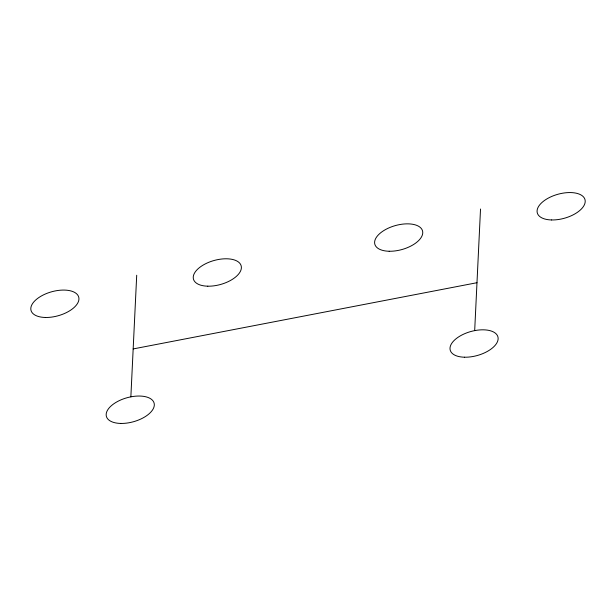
<?xml version="1.0" encoding="UTF-8"?>
<svg xmlns="http://www.w3.org/2000/svg" width="616" height="616" viewBox="0 0 616 616"><rect width="100%" height="100%" fill="white"/><g stroke="black" fill="none" stroke-linecap="round" stroke-linejoin="round"><path stroke-width="0.92" d="M130.862 396.843L136.714 275.236M474.682 330.615L480.526 209.009M133.171 348.933L476.984 282.713M464.541 357.211A24.763 12.42 -15.7 0 0 497.974 337.091A24.763 12.42 -15.7 0 0 459.675 336.244A24.763 12.42 -15.7 0 0 464.541 357.211M551.613 219.958A24.763 12.42 -15.7 0 0 585.046 199.838A24.763 12.42 -15.7 0 0 546.746 198.991A24.763 12.42 -15.7 0 0 551.613 219.958M389.166 251.251A24.763 12.42 -15.7 0 0 422.591 231.131A24.763 12.42 -15.7 0 0 384.292 230.276A24.763 12.42 -15.7 0 0 389.166 251.251M120.721 423.438A24.763 12.42 -15.7 0 0 154.154 403.318A24.763 12.42 -15.7 0 0 115.854 402.464A24.763 12.42 -15.7 0 0 120.721 423.438M45.345 317.471A24.763 12.42 -15.7 0 0 78.779 297.351A24.763 12.42 -15.7 0 0 40.479 296.504A24.763 12.42 -15.7 0 0 45.345 317.471M207.792 286.186A24.763 12.42 -15.7 0 0 241.226 266.066A24.763 12.42 -15.7 0 0 202.926 265.211A24.763 12.42 -15.7 0 0 207.792 286.186"/></g></svg>
